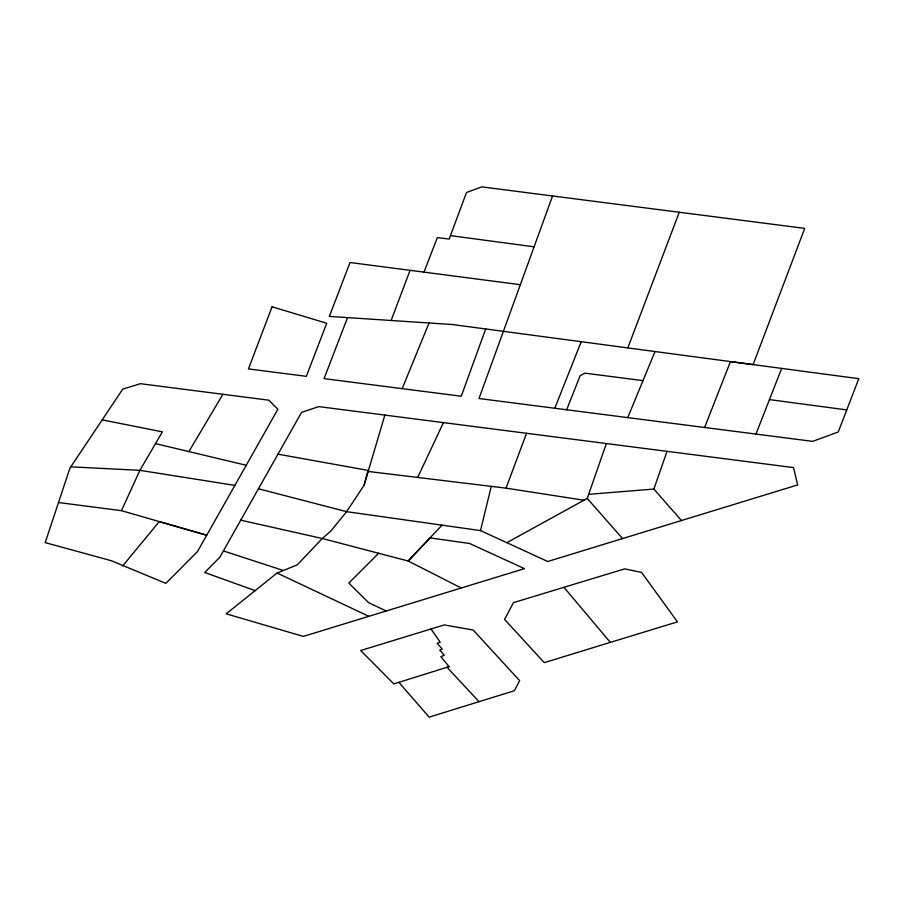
<?xml version="1.0" encoding="UTF-8"?>
<svg xmlns="http://www.w3.org/2000/svg" width="904" height="904" viewBox="0 0 904 904"><rect width="100%" height="100%" fill="white"/><g stroke="black" fill="none" stroke-linecap="round" stroke-linejoin="round"><path stroke-width="1.36" d="M255.131 590.628L204.688 572.481L219.841 557.226L301.563 412.337L318.784 406.608L793.554 467.583L797.622 484.928L547.756 561.497L480.499 530.591L491.267 486.363M240.735 520.173L322.31 538.513L408.179 561.011L430.021 537.891L469.526 543.462L524.456 568.639L303.315 636.405L226.181 613.816L277.076 573.046L297.224 564.876L322.31 538.513L330.672 531.213L346.616 511.664L364.109 485.177L384.855 415.083M364.109 485.177L368.097 470.396L277.969 454.158M58.5 502.534L45.2 542.626L111.169 560.672L165.884 583.351L197.547 551.485L277.856 409.286L268.838 400.189L140.402 383.691L122.741 389.138L69.879 468.227L58.5 502.534L121.452 510.67L206.722 535.247L159.262 521.574L122.741 565.87M506.805 542.683L587.25 498.42L606.369 443.536M681.446 520.534L653.874 489.064L667.028 451.333M485.697 328.977L461.255 396.234L324.061 378.618L347.554 317.62M552.57 195.965L478.996 398.517L812.719 441.367L838.268 431.965L858.8 378.674L730.443 361.589L704.634 427.49M423.999 272.149L437.333 237.605L449.164 239.052L466.487 192.518L481.753 186.868L804.718 228.384L753.111 364.606L452.418 324.536L329.35 316.411L350.04 262.51L520.342 284.692M367.792 471.413L506.014 488.149L526.546 433.287M391.116 320.491L410.066 270.33M627.805 347.927L679.266 212.259M755.959 434.078L781.677 368.391M554.796 408.246L581.216 341.712M566.638 409.772L580.131 375.702L584.899 373.149L643.004 380.629M402.178 388.652L429.05 322.988M627.76 417.614L654.993 351.543M121.452 510.67L139.894 470.329L162.392 431.841L102.208 419.863M417.693 477.459L443.423 422.609M188.891 451.582L222.892 394.291M442.056 525.156L408.179 561.011L461.266 588.007M378.64 553.271L348.842 583.046L368.606 602.674L386.268 610.991M430.993 628.992L440.203 642.224L437.208 643.219L442.135 649.027L439.773 650.145L444.282 655.219L440.847 656.711L449.118 666.632L393.816 683.91L360.673 650.518L444.282 624.924L473.21 630.043L519.664 680.655L514.376 690.735L429.151 717.132L398.879 682.328M449.118 666.632L447.017 667.288L479.052 701.685M610.358 642.371L544.264 662.643L504.556 619.376L513.472 602.652L624.664 568.865L641.569 572.401L677.458 621.884L610.347 642.382L563.938 587.317M588.673 494.33L653.874 489.064M70.806 466.837L139.894 470.329L234.87 485.403M450.441 235.628L534.106 246.815M769.451 399.613L846.765 409.907M480.499 530.591L346.616 511.664L258.454 488.77M506.014 488.149L583.95 500.228M155.511 443.615L246.227 465.277M223.401 550.92L283.381 570.492M277.076 573.046L368.855 616.325M587.25 498.42L622.528 538.581M272.07 306.795L248.43 368.911L306.309 376.335L326.728 323.248L272.07 306.795"/></g></svg>
